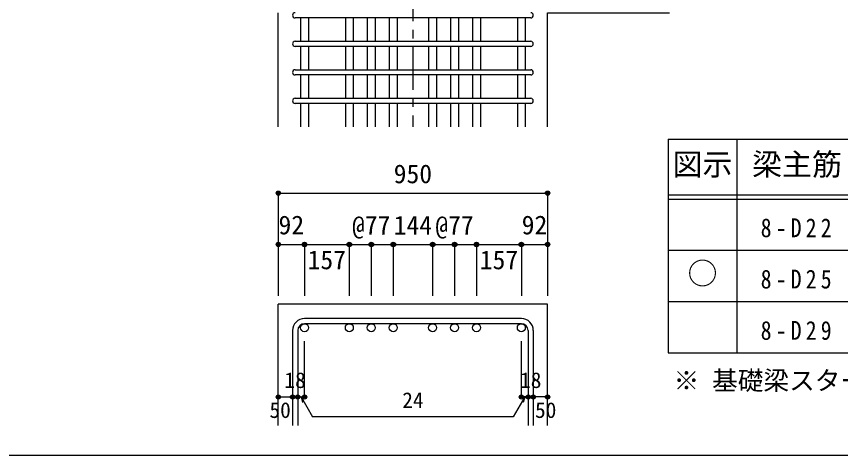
# Model space of a CAD drawing. Units: millimetres at full size, sheet at 1:30; details may follow other scales. Extents: x -5973 to 5954, y -4195 to 4201.
# Drawn here: x -837 to 2051, y -4195 to -2655 of the extents above; entities that cross this region are included whole.
import ezdxf
from ezdxf.enums import TextEntityAlignment as Align

# ---------------------------------------------------------------- set-up
doc = ezdxf.new("R2010")
doc.units = ezdxf.units.MM
doc.header["$LTSCALE"] = 30
doc.header["$PDMODE"] = 32
doc.header["$PDSIZE"] = 15
doc.linetypes.add('CHAIN1', pattern=[8, 5, -1, 1, -1])
for name, color, linetype in [('0-1_躯体線', 2, 'Continuous'), ('0-5_基礎梁筋', 7, 'Continuous'), ('0-6_スタラップ筋', 7, 'Continuous'), ('0-D_寸法', 4, 'Continuous'), ('6-7_文字', 7, 'Continuous'), ('6-E_枠', 7, 'Continuous'), ('F-0_枠', 6, 'Continuous')]:
    doc.layers.add(name, color=color, linetype=linetype)
doc.styles.add('ＭＳ ゴシック', font='')
doc.styles.get('ＭＳ ゴシック').set_extended_font_data('MS Gothic')

msp = doc.modelspace()

# ---------------------------------------------------------------- linework, layer by layer
at = {"layer": '0-1_躯体線'}
for p, q in [((80.44, -3042.16), (80.44, -2642.16)), ((80.44, -4089.89), (80.44, -3664.89)), ((1024.44, -3664.89), (80.44, -3664.89)), ((1024.44, -4089.89), (1024.44, -3664.89))]:
    msp.add_line(p, q, dxfattribs=at)
msp.add_lwpolyline([(1024.44, -3042.16), (1024.44, -2642.16), (1452.44, -2642.16)], dxfattribs=at)
at = {"layer": '0-5_基礎梁筋'}
for p, q in [((158.44, -2660.16), (158.44, -2742.16)), ((186.44, -2660.16), (186.44, -2742.16)), ((315.44, -2660.16), (315.44, -2742.16)), ((343.44, -2660.16), (343.44, -2742.16)), ((392.44, -2660.16), (392.44, -2742.16)), ((420.44, -2660.16), (420.44, -2742.16)), ((469.44, -2660.16), (469.44, -2742.16)), ((497.44, -2660.16), (497.44, -2742.16)), ((607.44, -2660.16), (607.44, -2742.16)), ((635.44, -2660.16), (635.44, -2742.16)), ((684.44, -2660.16), (684.44, -2742.16)), ((712.44, -2660.16), (712.44, -2742.16)), ((761.44, -2660.16), (761.44, -2742.16)), ((789.44, -2660.16), (789.44, -2742.16)), ((918.44, -2660.16), (918.44, -2742.16)), ((946.44, -2660.16), (946.44, -2742.16)), ((158.44, -2760.16), (158.44, -2842.16)), ((186.44, -2760.16), (186.44, -2842.16)), ((315.44, -2760.16), (315.44, -2842.16)), ((343.44, -2760.16), (343.44, -2842.16)), ((392.44, -2760.16), (392.44, -2842.16)), ((420.44, -2760.16), (420.44, -2842.16)), ((469.44, -2760.16), (469.44, -2842.16)), ((497.44, -2760.16), (497.44, -2842.16)), ((607.44, -2760.16), (607.44, -2842.16)), ((635.44, -2760.16), (635.44, -2842.16)), ((684.44, -2760.16), (684.44, -2842.16)), ((712.44, -2760.16), (712.44, -2842.16)), ((761.44, -2760.16), (761.44, -2842.16)), ((789.44, -2760.16), (789.44, -2842.16)), ((918.44, -2760.16), (918.44, -2842.16)), ((946.44, -2760.16), (946.44, -2842.16)), ((158.44, -2860.16), (158.44, -2942.16)), ((186.44, -2860.16), (186.44, -2942.16)), ((315.44, -2860.16), (315.44, -2942.16)), ((343.44, -2860.16), (343.44, -2942.16)), ((392.44, -2860.16), (392.44, -2942.16)), ((420.44, -2860.16), (420.44, -2942.16)), ((469.44, -2860.16), (469.44, -2942.16)), ((497.44, -2860.16), (497.44, -2942.16)), ((607.44, -2860.16), (607.44, -2942.16)), ((635.44, -2860.16), (635.44, -2942.16)), ((684.44, -2860.16), (684.44, -2942.16)), ((712.44, -2860.16), (712.44, -2942.16)), ((761.44, -2860.16), (761.44, -2942.16)), ((789.44, -2860.16), (789.44, -2942.16)), ((918.44, -2860.16), (918.44, -2942.16)), ((946.44, -2860.16), (946.44, -2942.16)), ((158.44, -2960.16), (158.44, -3042.16)), ((186.44, -2960.16), (186.44, -3042.16)), ((315.44, -2960.16), (315.44, -3042.16)), ((343.44, -2960.16), (343.44, -3042.16)), ((392.44, -2960.16), (392.44, -3042.16)), ((420.44, -2960.16), (420.44, -3042.16)), ((469.44, -2960.16), (469.44, -3042.16)), ((497.44, -2960.16), (497.44, -3042.16)), ((607.44, -2960.16), (607.44, -3042.16)), ((635.44, -2960.16), (635.44, -3042.16)), ((684.44, -2960.16), (684.44, -3042.16)), ((712.44, -2960.16), (712.44, -3042.16)), ((761.44, -2960.16), (761.44, -3042.16)), ((789.44, -2960.16), (789.44, -3042.16)), ((918.44, -2960.16), (918.44, -3042.16)), ((946.44, -2960.16), (946.44, -3042.16))]:
    msp.add_line(p, q, dxfattribs=at)
at = {"layer": '0-5_基礎梁筋', "color": 3}
for centre in [(172.44, -3746.89), (329.44, -3746.89), (406.44, -3746.89), (483.44, -3746.89), (621.44, -3746.89), (698.44, -3746.89), (775.44, -3746.89), (932.44, -3746.89)]:
    msp.add_circle(centre, 14, dxfattribs=at)
at = {"layer": '0-6_スタラップ筋'}
for p, q in [((965.44, -2660.16), (139.44, -2660.16)), ((139.44, -2742.16), (965.44, -2742.16)), ((965.44, -2760.16), (139.44, -2760.16)), ((139.44, -2842.16), (965.44, -2842.16)), ((965.44, -2860.16), (139.44, -2860.16)), ((139.44, -2942.16), (965.44, -2942.16)), ((965.44, -2960.16), (139.44, -2960.16)), ((932.44, -3714.89), (172.44, -3714.89)), ((932.44, -3732.89), (172.44, -3732.89)), ((130.44, -3756.89), (130.44, -4089.89)), ((148.44, -3756.89), (148.44, -4089.89)), ((956.44, -3756.89), (956.44, -4089.89)), ((974.44, -3756.89), (974.44, -4089.89))]:
    msp.add_line(p, q, dxfattribs=at)
for centre, radius, start, end in [((139.44, -2651.16), 9, 90, 270), ((965.44, -2651.16), 9, 270, 90), ((139.44, -2751.16), 9, 90, 270), ((965.44, -2751.16), 9, 270, 90), ((139.44, -2851.16), 9, 90, 270), ((965.44, -2851.16), 9, 270, 90), ((139.44, -2951.16), 9, 90, 270), ((965.44, -2951.16), 9, 270, 90), ((172.44, -3756.89), 42, 90, 180), ((932.44, -3756.89), 42, 0, 90), ((172.44, -3756.89), 24, 90, 180), ((932.44, -3756.89), 24, 0, 90)]:
    msp.add_arc(centre, radius, start, end, dxfattribs=at)
at = {"layer": '0-D_寸法', "linetype": 'CHAIN1'}
msp.add_line((552.44, -842.16), (552.44, -3042.16), dxfattribs=at)
at = {"layer": '0-D_寸法'}
for p, q in [((80.44, -3274.89), (80.44, -3454.89)), ((80.44, -3274.89), (1024.44, -3274.89)), ((1024.44, -3274.89), (1024.44, -3454.89)), ((80.44, -3454.89), (80.44, -3634.89)), ((80.44, -3454.89), (172.44, -3454.89)), ((172.44, -3454.89), (172.44, -3634.89)), ((172.44, -3454.89), (483.44, -3454.89)), ((329.44, -3454.89), (329.44, -3634.89)), ((329.44, -3454.89), (329.44, -3634.89)), ((406.44, -3454.89), (406.44, -3634.89)), ((483.44, -3454.89), (483.44, -3634.89)), ((483.44, -3454.89), (621.44, -3454.89)), ((621.44, -3454.89), (621.44, -3634.89)), ((621.44, -3454.89), (621.44, -3634.89)), ((621.44, -3454.89), (932.44, -3454.89)), ((698.44, -3454.89), (698.44, -3634.89)), ((698.44, -3454.89), (698.44, -3634.89)), ((775.44, -3454.89), (775.44, -3634.89)), ((775.44, -3454.89), (775.44, -3634.89)), ((932.44, -3454.89), (932.44, -3634.89)), ((938.44, -3454.89), (1024.44, -3454.89)), ((1024.44, -3454.89), (1024.44, -3634.89)), ((172.44, -3989.89), (172.44, -3793.81)), ((932.44, -3989.89), (932.44, -3793.81)), ((80.44, -3989.89), (130.44, -3989.89)), ((130.44, -3989.89), (148.44, -3989.89)), ((148.44, -3989.89), (172.44, -3989.89)), ((160.44, -3989.89), (200.89, -4059.96)), ((160.44, -3989.89), (165.61, -4009.21)), ((944.44, -3989.89), (903.99, -4059.96)), ((956.44, -3989.89), (932.44, -3989.89)), ((944.44, -3989.89), (939.26, -4009.21)), ((974.44, -3989.89), (956.44, -3989.89)), ((1024.44, -3989.89), (974.44, -3989.89)), ((903.99, -4059.96), (200.89, -4059.96))]:
    msp.add_line(p, q, dxfattribs=at)
for centre, radius in [((80.44, -3274.89), 7.2), ((80.44, -3274.89), 6.4), ((80.44, -3274.89), 5.6), ((80.44, -3274.89), 4.8), ((80.44, -3274.89), 4), ((80.44, -3274.89), 3.2), ((80.44, -3274.89), 2.4), ((80.44, -3274.89), 1.6), ((80.44, -3274.89), 0.8), ((1024.44, -3274.89), 7.2), ((1024.44, -3274.89), 6.4), ((1024.44, -3274.89), 5.6), ((1024.44, -3274.89), 4.8), ((1024.44, -3274.89), 4), ((1024.44, -3274.89), 3.2), ((1024.44, -3274.89), 2.4), ((1024.44, -3274.89), 1.6), ((1024.44, -3274.89), 0.8), ((80.44, -3454.89), 7.2), ((80.44, -3454.89), 6.4), ((80.44, -3454.89), 5.6), ((80.44, -3454.89), 4.8), ((80.44, -3454.89), 4), ((80.44, -3454.89), 3.2), ((80.44, -3454.89), 2.4), ((80.44, -3454.89), 1.6), ((80.44, -3454.89), 0.8), ((172.44, -3454.89), 8), ((172.44, -3454.89), 7.2), ((172.44, -3454.89), 6.4), ((172.44, -3454.89), 5.6), ((172.44, -3454.89), 4.8), ((172.44, -3454.89), 4), ((172.44, -3454.89), 3.2), ((172.44, -3454.89), 2.4), ((172.44, -3454.89), 1.6), ((172.44, -3454.89), 0.8), ((329.44, -3454.89), 8), ((329.44, -3454.89), 7.2), ((329.44, -3454.89), 6.4), ((329.44, -3454.89), 5.6), ((329.44, -3454.89), 4.8), ((329.44, -3454.89), 4), ((329.44, -3454.89), 3.2), ((329.44, -3454.89), 2.4), ((329.44, -3454.89), 1.6), ((329.44, -3454.89), 0.8), ((406.44, -3454.89), 8), ((406.44, -3454.89), 7.2), ((406.44, -3454.89), 6.4), ((406.44, -3454.89), 5.6), ((406.44, -3454.89), 4.8), ((406.44, -3454.89), 4), ((406.44, -3454.89), 3.2), ((406.44, -3454.89), 2.4), ((406.44, -3454.89), 1.6), ((406.44, -3454.89), 0.8), ((483.44, -3454.89), 8), ((483.44, -3454.89), 7.2), ((483.44, -3454.89), 6.4), ((483.44, -3454.89), 5.6), ((483.44, -3454.89), 4.8), ((483.44, -3454.89), 4), ((483.44, -3454.89), 3.2), ((483.44, -3454.89), 2.4), ((483.44, -3454.89), 1.6), ((483.44, -3454.89), 0.8), ((621.44, -3454.89), 8), ((621.44, -3454.89), 7.2), ((621.44, -3454.89), 6.4), ((621.44, -3454.89), 5.6), ((621.44, -3454.89), 4.8), ((621.44, -3454.89), 4), ((621.44, -3454.89), 3.2), ((621.44, -3454.89), 2.4), ((621.44, -3454.89), 1.6), ((621.44, -3454.89), 0.8), ((698.44, -3454.89), 8), ((698.44, -3454.89), 7.2), ((698.44, -3454.89), 6.4), ((698.44, -3454.89), 5.6), ((698.44, -3454.89), 4.8), ((698.44, -3454.89), 4), ((698.44, -3454.89), 3.2), ((698.44, -3454.89), 2.4), ((698.44, -3454.89), 1.6), ((698.44, -3454.89), 0.8), ((775.44, -3454.89), 8), ((775.44, -3454.89), 7.2), ((775.44, -3454.89), 6.4), ((775.44, -3454.89), 5.6), ((775.44, -3454.89), 4.8), ((775.44, -3454.89), 4), ((775.44, -3454.89), 3.2), ((775.44, -3454.89), 2.4), ((775.44, -3454.89), 1.6), ((775.44, -3454.89), 0.8), ((932.44, -3454.89), 8), ((932.44, -3454.89), 7.2), ((932.44, -3454.89), 6.4), ((932.44, -3454.89), 5.6), ((932.44, -3454.89), 4.8), ((932.44, -3454.89), 4), ((932.44, -3454.89), 3.2), ((932.44, -3454.89), 2.4), ((932.44, -3454.89), 1.6), ((932.44, -3454.89), 0.8), ((1024.44, -3454.89), 7.2), ((1024.44, -3454.89), 6.4), ((1024.44, -3454.89), 5.6), ((1024.44, -3454.89), 4.8), ((1024.44, -3454.89), 4), ((1024.44, -3454.89), 3.2), ((1024.44, -3454.89), 2.4), ((1024.44, -3454.89), 1.6), ((1024.44, -3454.89), 0.8), ((80.44, -3989.89), 4), ((80.44, -3989.89), 3.6), ((130.44, -3989.89), 4), ((130.44, -3989.89), 3.6), ((148.44, -3989.89), 4), ((148.44, -3989.89), 3.6), ((172.44, -3989.89), 4), ((172.44, -3989.89), 3.6), ((932.44, -3989.89), 4), ((932.44, -3989.89), 3.6), ((956.44, -3989.89), 4), ((956.44, -3989.89), 3.6), ((974.44, -3989.89), 4), ((974.44, -3989.89), 3.6), ((1024.44, -3989.89), 4), ((1024.44, -3989.89), 3.6), ((80.44, -3989.89), 3.2), ((80.44, -3989.89), 2.8), ((80.44, -3989.89), 2.4), ((80.44, -3989.89), 2), ((80.44, -3989.89), 1.6), ((80.44, -3989.89), 1.2), ((80.44, -3989.89), 0.8), ((80.44, -3989.89), 0.4), ((130.44, -3989.89), 3.2), ((130.44, -3989.89), 2.8), ((130.44, -3989.89), 2.4), ((130.44, -3989.89), 2), ((130.44, -3989.89), 1.6), ((130.44, -3989.89), 1.2), ((130.44, -3989.89), 0.8), ((130.44, -3989.89), 0.4), ((148.44, -3989.89), 3.2), ((148.44, -3989.89), 2.8), ((148.44, -3989.89), 2.4), ((148.44, -3989.89), 2), ((148.44, -3989.89), 1.6), ((148.44, -3989.89), 1.2), ((148.44, -3989.89), 0.8), ((148.44, -3989.89), 0.4), ((172.44, -3989.89), 3.2), ((172.44, -3989.89), 2.8), ((172.44, -3989.89), 2.4), ((172.44, -3989.89), 2), ((172.44, -3989.89), 1.6), ((172.44, -3989.89), 1.2), ((172.44, -3989.89), 0.8), ((172.44, -3989.89), 0.4), ((932.44, -3989.89), 3.2), ((932.44, -3989.89), 2.8), ((932.44, -3989.89), 2.4), ((932.44, -3989.89), 2), ((932.44, -3989.89), 1.6), ((932.44, -3989.89), 1.2), ((932.44, -3989.89), 0.8), ((932.44, -3989.89), 0.4), ((956.44, -3989.89), 3.2), ((956.44, -3989.89), 2.8), ((956.44, -3989.89), 2.4), ((956.44, -3989.89), 2), ((956.44, -3989.89), 1.6), ((956.44, -3989.89), 1.2), ((956.44, -3989.89), 0.8), ((956.44, -3989.89), 0.4), ((974.44, -3989.89), 3.2), ((974.44, -3989.89), 2.8), ((974.44, -3989.89), 2.4), ((974.44, -3989.89), 2), ((974.44, -3989.89), 1.6), ((974.44, -3989.89), 1.2), ((974.44, -3989.89), 0.8), ((974.44, -3989.89), 0.4), ((1024.44, -3989.89), 3.2), ((1024.44, -3989.89), 2.8), ((1024.44, -3989.89), 2.4), ((1024.44, -3989.89), 2), ((1024.44, -3989.89), 1.6), ((1024.44, -3989.89), 1.2), ((1024.44, -3989.89), 0.8), ((1024.44, -3989.89), 0.4)]:
    msp.add_circle(centre, radius, dxfattribs=at)
at = {"layer": '0-D_寸法', "color": 7}
for p in [(80.44, -3274.89), (1024.44, -3274.89), (80.44, -3454.89), (172.44, -3454.89), (172.44, -3454.89), (329.44, -3454.89), (329.44, -3454.89), (406.44, -3454.89), (406.44, -3454.89), (483.44, -3454.89), (483.44, -3454.89), (621.44, -3454.89), (621.44, -3454.89), (698.44, -3454.89), (698.44, -3454.89), (775.44, -3454.89), (775.44, -3454.89), (932.44, -3454.89), (932.44, -3454.89), (1024.44, -3454.89), (80.44, -3989.89), (130.44, -3989.89), (148.44, -3989.89), (172.44, -3989.89), (172.44, -3989.89), (932.44, -3989.89), (932.44, -3989.89), (956.44, -3989.89), (974.44, -3989.89), (1024.44, -3989.89)]:
    msp.add_point(p, dxfattribs=at)
at = {"layer": '6-E_枠', "color": 3}
for p, q in [((1447.71, -3085.43), (1447.71, -3835.43)), ((1447.71, -3085.43), (3610.24, -3085.43)), ((1447.71, -3835.43), (3610.24, -3835.43))]:
    msp.add_line(p, q, dxfattribs=at)
at = {"layer": '6-E_枠'}
for p, q in [((1687.71, -3085.43), (1687.71, -3835.43)), ((1447.71, -3280.43), (3610.24, -3280.43)), ((1447.71, -3295.43), (3610.24, -3295.43)), ((1447.71, -3475.43), (3610.24, -3475.43)), ((1447.71, -3655.43), (3610.24, -3655.43))]:
    msp.add_line(p, q, dxfattribs=at)
at = {"layer": 'F-0_枠'}
msp.add_line((5954.1, -4195.24), (-5972.88, -4195.24), dxfattribs=at)

# ---------------------------------------------------------------- texts
at = {"layer": '0-D_寸法', "style": 'ＭＳ ゴシック'}
for s, height, p in [('950', 65.98, (484.94, -3259.89)), ('92', 65.98, (81.15, -3439.21)), ('@77', 65.98, (338.94, -3439.89)), ('144', 65.98, (484.94, -3439.89)), ('@77', 65.98, (630.94, -3439.89)), ('92', 65.98, (933.72, -3439.21)), ('157', 65.98, (183.1, -3561.57)), ('157', 65.98, (786.77, -3561.57)), ('18', 54.99, (101.94, -3974.89)), ('18', 54.99, (927.94, -3974.89)), ('24', 54.99, (514.94, -4044.96)), ('50', 54.99, (49.44, -4079.89)), ('50', 54.99, (980.44, -4079.89))]:
    msp.add_text(s, height=height, dxfattribs=at).set_placement(p, align=Align.BOTTOM_LEFT)
at = {"layer": '6-7_文字', "color": 2, "style": 'ＭＳ ゴシック'}
for s, p in [('図示', (1462.71, -3235.43)), ('梁主筋', (1741.48, -3235.43)), ('○', (1515.21, -3617.93))]:
    msp.add_text(s, height=76.98, dxfattribs=at).set_placement(p, align=Align.BOTTOM_LEFT)
at = {"layer": '6-7_文字', "style": 'ＭＳ ゴシック'}
msp.add_text('※ 基礎梁スターラップ     D16 @100', height=65.98, dxfattribs=at).set_placement((1466.27, -3985.01), align=Align.BOTTOM_LEFT)
at = {"layer": '6-7_文字', "char_height": 65.98, "attachment_point": 7, "style": 'ＭＳ ゴシック'}
for s, insert in [('\\T1.38;\\W0.85;8-D22', (1771.48, -3430.43)), ('\\T1.38;\\W0.85;8-D25', (1771.48, -3610.43)), ('\\T1.38;\\W0.85;8-D29', (1771.48, -3790.43))]:
    msp.add_mtext(s, dxfattribs=dict(at, insert=insert))

doc.saveas('drawing.dxf')
